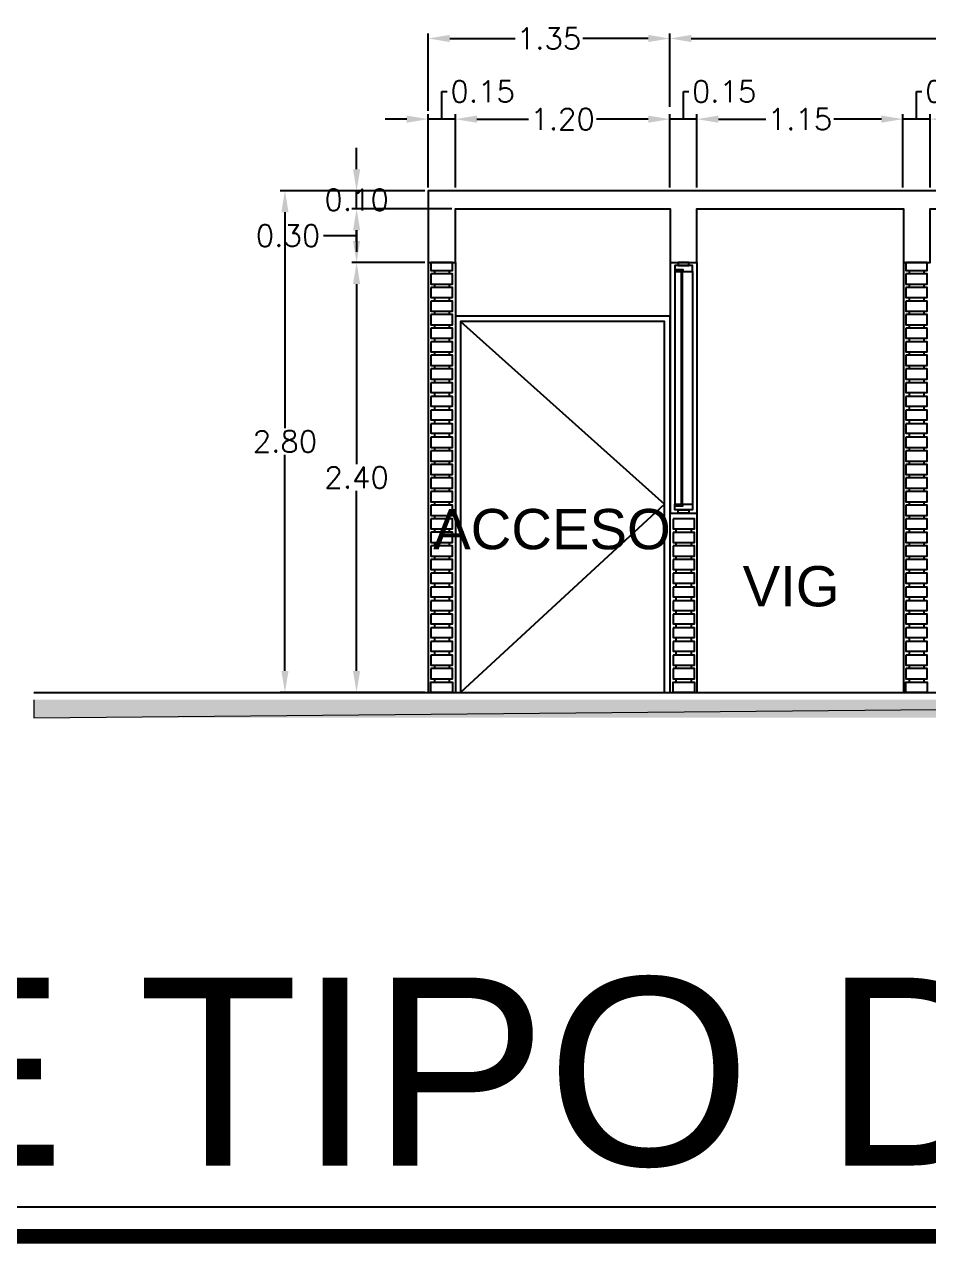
# Model space of a CAD drawing. Header units: millimetres. Extents: x -3 to 3438, y -2371 to 140.
# Drawn here: x 1189.02 to 1201.64, y -14.31 to 2.72 of the extents above; entities that cross this region are included whole.
import ezdxf

# ---------------------------------------------------------------- set-up
doc = ezdxf.new("R2010")
doc.units = ezdxf.units.MM
doc.linetypes.add('HIDDEN', pattern=[9.525, 6.35, -3.175])
doc.layers.get('0').update_dxf_attribs({"color": 3})
for name, color, linetype in [('1- 2', 223, 'Continuous'), ('1- muro 1', 8, 'Continuous'), ('1- muro de carga', 5, 'Continuous'), ('1- proy', 2, 'HIDDEN'), ('1- tex', 81, 'Continuous'), ('8', 8, 'Continuous'), ('dim-75', 2, 'Continuous'), ('proy ante', 7, 'Continuous'), ('PUERTAS', 2, 'Continuous'), ('Ventana', 140, 'Continuous')]:
    doc.layers.add(name, color=color, linetype=linetype)
doc.styles.add('ALA', font='arial.ttf')
doc.styles.add('ROMANT', font='arial.ttf', dxfattribs={"height": 22})
doc.styles.add('TEXTOS', font='romans.shx')
doc.dimstyles.new('DIM-75P', dxfattribs={"dimtxt": 0.3, "dimasz": 0.3, "dimexe": 0.0675, "dimexo": 0.0468, "dimgap": 0.0375, "dimtad": 0, "dimtih": 1, "dimtoh": 1, "dimzin": 0, "dimdsep": 46, "dimtxsty": 'TEXTOS', "dimcen": 0.3, "dimclrd": 1, "dimclre": 1, "dimclrt": 2, "dimadec": 0, "dimazin": 0, "dimtfac": 1, "dimtmove": 1, "dimatfit": 3, "dimldrblk": 'flecha', "dimfxl": 0.045, "dimtolj": 1, "dimtzin": 0, "dimlwd": -1, "dimlwe": -1, "dimarcsym": 0})

# ---------------------------------------------------------------- blocks, each defined once
blk = doc.blocks.new('*D103')
at = {"layer": 'Defpoints', "color": 0, "transparency": 16777216}
for p in [(1194.656, 0.392), (1192.656, -6.614), (1194.656, -6.614)]:
    blk.add_point(p, dxfattribs=at)
at = {"layer": 'dim-75', "color": 1, "transparency": 16777216}
for p, q in [((1194.609, 0.392), (1192.588, 0.392)), ((1192.656, 0.092), (1192.656, -2.923)), ((1192.656, -6.314), (1192.656, -3.298)), ((1194.609, -6.614), (1192.588, -6.614))]:
    blk.add_line(p, q, dxfattribs=at)
for points in [[(1192.606, 0.092), (1192.706, 0.092), (1192.656, 0.392)], [(1192.606, -6.314), (1192.706, -6.314), (1192.656, -6.614)]]:
    blk.add_solid(points, dxfattribs=at)
at = {"layer": 'dim-75', "color": 2, "transparency": 16777216, "insert": (1192.656, -3.111), "char_height": 0.3, "attachment_point": 5, "style": 'TEXTOS'}
blk.add_mtext('\\A1;2.80', dxfattribs=at)
blk = doc.blocks.new('flecha')
at = {"ltscale": 6}
for points in [[(-0.021, 0.03), (-0.106, 0.13), (-0.124, 0.055), (-0.124, 0.212)], [(-0.021, -0.03), (-0.106, -0.13), (-0.124, -0.055), (-0.124, -0.212)]]:
    blk.add_hatch(color=256, dxfattribs=at).paths.add_polyline_path(points)
for p, q in [((0.009, -0.017), (-0.137, 0.242)), ((0.009, 0.017), (-0.137, -0.242)), ((-0.127, 0.244), (-0.127, 0.025)), ((-0.127, 0.025), (-0.104, 0.122)), ((0, 0), (-0.104, 0.122)), ((0, 0), (-0.104, -0.122)), ((-0.127, -0.025), (-0.127, -0.244)), ((-0.127, -0.025), (-0.104, -0.122))]:
    blk.add_line(p, q, dxfattribs=at)
for points in [[(-0.021, 0.03), (-0.106, 0.13), (-0.124, 0.055), (-0.124, 0.212)], [(-0.021, -0.03), (-0.106, -0.13), (-0.124, -0.055), (-0.124, -0.212)]]:
    blk.add_lwpolyline(points, close=True, dxfattribs=at)
blk = doc.blocks.new('*D104')
at = {"layer": 'Defpoints', "color": 0, "transparency": 16777216}
for p in [(1193.656, -0.611), (1194.656, -0.611), (1194.656, -6.614)]:
    blk.add_point(p, dxfattribs=at)
at = {"layer": 'dim-75', "color": 1, "transparency": 16777216}
for p, q in [((1194.609, -0.611), (1193.588, -0.611)), ((1193.656, -0.911), (1193.656, -3.425)), ((1193.656, -6.314), (1193.656, -3.8)), ((1194.609, -6.614), (1193.588, -6.614))]:
    blk.add_line(p, q, dxfattribs=at)
for points in [[(1193.606, -0.911), (1193.706, -0.911), (1193.656, -0.611)], [(1193.606, -6.314), (1193.706, -6.314), (1193.656, -6.614)]]:
    blk.add_solid(points, dxfattribs=at)
at = {"layer": 'dim-75', "color": 2, "transparency": 16777216, "insert": (1193.656, -3.612), "char_height": 0.3, "attachment_point": 5, "style": 'TEXTOS'}
blk.add_mtext('\\A1;2.40', dxfattribs=at)
blk = doc.blocks.new('*D105')
at = {"layer": 'Defpoints', "color": 0, "transparency": 16777216}
for p in [(1193.656, 0.392), (1194.656, 0.392), (1195.035, 0.14)]:
    blk.add_point(p, dxfattribs=at)
at = {"layer": 'dim-75', "color": 1, "transparency": 16777216}
for p, q in [((1193.656, 0.692), (1193.656, 0.992)), ((1194.609, 0.392), (1193.588, 0.392)), ((1193.656, 0.14), (1193.656, 0.392)), ((1193.656, 0.14), (1193.656, 0.392)), ((1194.988, 0.14), (1193.588, 0.14)), ((1193.656, -0.16), (1193.656, -0.46))]:
    blk.add_line(p, q, dxfattribs=at)
for points in [[(1193.606, 0.692), (1193.706, 0.692), (1193.656, 0.392)], [(1193.606, -0.16), (1193.706, -0.16), (1193.656, 0.14)]]:
    blk.add_solid(points, dxfattribs=at)
at = {"layer": 'dim-75', "color": 2, "transparency": 16777216, "insert": (1193.656, 0.266), "char_height": 0.3, "attachment_point": 5, "style": 'TEXTOS'}
blk.add_mtext('\\A1;0.10', dxfattribs=at)
blk = doc.blocks.new('*D106')
at = {"layer": 'Defpoints', "color": 0, "transparency": 16777216}
for p in [(1193.656, 0.14), (1195.035, 0.14), (1194.656, -0.611)]:
    blk.add_point(p, dxfattribs=at)
at = {"layer": 'dim-75', "color": 1, "transparency": 16777216}
for p, q in [((1194.988, 0.14), (1193.588, 0.14)), ((1193.656, -0.311), (1193.656, -0.16)), ((1193.269, -0.236), (1193.194, -0.236)), ((1193.656, -0.236), (1193.269, -0.236)), ((1194.609, -0.611), (1193.588, -0.611))]:
    blk.add_line(p, q, dxfattribs=at)
for points in [[(1193.606, -0.16), (1193.706, -0.16), (1193.656, 0.14)], [(1193.606, -0.311), (1193.706, -0.311), (1193.656, -0.611)]]:
    blk.add_solid(points, dxfattribs=at)
at = {"layer": 'dim-75', "color": 2, "transparency": 16777216, "insert": (1192.7, -0.236), "char_height": 0.3, "attachment_point": 5, "style": 'TEXTOS'}
blk.add_mtext('\\A1;0.30', dxfattribs=at)
blk = doc.blocks.new('*D107')
at = {"layer": 'Defpoints', "color": 0, "transparency": 16777216}
for p in [(1194.656, 1.392), (1194.656, 0.392), (1195.035, 0.392)]:
    blk.add_point(p, dxfattribs=at)
at = {"layer": 'dim-75', "color": 1, "transparency": 16777216}
for p, q in [((1194.845, 1.392), (1194.845, 1.779)), ((1194.845, 1.779), (1194.92, 1.779)), ((1194.356, 1.392), (1194.056, 1.392)), ((1194.656, 0.439), (1194.656, 1.46)), ((1195.035, 1.392), (1194.656, 1.392)), ((1195.035, 1.392), (1194.656, 1.392)), ((1195.035, 0.439), (1195.035, 1.46)), ((1195.335, 1.392), (1195.635, 1.392))]:
    blk.add_line(p, q, dxfattribs=at)
for points in [[(1194.356, 1.442), (1194.356, 1.342), (1194.656, 1.392)], [(1195.335, 1.442), (1195.335, 1.342), (1195.035, 1.392)]]:
    blk.add_solid(points, dxfattribs=at)
at = {"layer": 'dim-75', "color": 2, "transparency": 16777216, "insert": (1195.415, 1.779), "char_height": 0.3, "attachment_point": 5, "style": 'TEXTOS'}
blk.add_mtext('\\A1;0.15', dxfattribs=at)
blk = doc.blocks.new('*D108')
at = {"layer": 'Defpoints', "color": 0, "transparency": 16777216}
for p in [(1198.028, 1.392), (1198.028, 0.392), (1198.408, 0.392)]:
    blk.add_point(p, dxfattribs=at)
at = {"layer": 'dim-75', "color": 1, "transparency": 16777216}
for p, q in [((1198.218, 1.392), (1198.218, 1.779)), ((1198.218, 1.779), (1198.293, 1.779)), ((1197.728, 1.392), (1197.428, 1.392)), ((1198.028, 0.439), (1198.028, 1.46)), ((1198.408, 1.392), (1198.028, 1.392)), ((1198.408, 1.392), (1198.028, 1.392)), ((1198.408, 0.439), (1198.408, 1.46)), ((1198.708, 1.392), (1199.008, 1.392))]:
    blk.add_line(p, q, dxfattribs=at)
for points in [[(1197.728, 1.442), (1197.728, 1.342), (1198.028, 1.392)], [(1198.708, 1.442), (1198.708, 1.342), (1198.408, 1.392)]]:
    blk.add_solid(points, dxfattribs=at)
at = {"layer": 'dim-75', "color": 2, "transparency": 16777216, "insert": (1198.788, 1.779), "char_height": 0.3, "attachment_point": 5, "style": 'TEXTOS'}
blk.add_mtext('\\A1;0.15', dxfattribs=at)
blk = doc.blocks.new('*D109')
at = {"layer": 'Defpoints', "color": 0, "transparency": 16777216}
for p in [(1201.283, 1.392), (1201.283, 0.392), (1201.662, 0.392)]:
    blk.add_point(p, dxfattribs=at)
at = {"layer": 'dim-75', "color": 1, "transparency": 16777216}
for p, q in [((1201.472, 1.392), (1201.472, 1.779)), ((1201.472, 1.779), (1201.547, 1.779)), ((1200.983, 1.392), (1200.683, 1.392)), ((1201.283, 0.439), (1201.283, 1.46)), ((1201.662, 1.392), (1201.283, 1.392)), ((1201.662, 1.392), (1201.283, 1.392)), ((1201.662, 0.439), (1201.662, 1.46)), ((1201.962, 1.392), (1202.262, 1.392))]:
    blk.add_line(p, q, dxfattribs=at)
for points in [[(1200.983, 1.442), (1200.983, 1.342), (1201.283, 1.392)], [(1201.962, 1.442), (1201.962, 1.342), (1201.662, 1.392)]]:
    blk.add_solid(points, dxfattribs=at)
at = {"layer": 'dim-75', "color": 2, "transparency": 16777216, "insert": (1202.042, 1.779), "char_height": 0.3, "attachment_point": 5, "style": 'TEXTOS'}
blk.add_mtext('\\A1;0.15', dxfattribs=at)
blk = doc.blocks.new('*D113')
at = {"layer": 'Defpoints', "color": 0, "transparency": 16777216}
for p in [(1198.028, 2.519), (1198.028, 1.519), (1213.044, 1.519)]:
    blk.add_point(p, dxfattribs=at)
at = {"layer": 'dim-75', "color": 1, "transparency": 16777216}
for p, q in [((1198.028, 1.566), (1198.028, 2.586)), ((1213.044, 1.566), (1213.044, 2.586)), ((1198.328, 2.519), (1205.049, 2.519)), ((1212.744, 2.519), (1206.024, 2.519))]:
    blk.add_line(p, q, dxfattribs=at)
for points in [[(1198.328, 2.569), (1198.328, 2.469), (1198.028, 2.519)], [(1212.744, 2.569), (1212.744, 2.469), (1213.044, 2.519)]]:
    blk.add_solid(points, dxfattribs=at)
at = {"layer": 'dim-75', "color": 2, "transparency": 16777216, "insert": (1205.536, 2.519), "char_height": 0.3, "attachment_point": 5, "style": 'TEXTOS'}
blk.add_mtext('\\A1;6.00', dxfattribs=at)
blk = doc.blocks.new('*D114')
at = {"layer": 'Defpoints', "color": 0, "transparency": 16777216}
for p in [(1198.028, 1.392), (1195.035, 0.392), (1198.028, 0.392)]:
    blk.add_point(p, dxfattribs=at)
at = {"layer": 'dim-75', "color": 1, "transparency": 16777216}
for p, q in [((1195.035, 0.439), (1195.035, 1.46)), ((1195.335, 1.392), (1196.058, 1.392)), ((1197.728, 1.392), (1197.005, 1.392)), ((1198.028, 0.439), (1198.028, 1.46))]:
    blk.add_line(p, q, dxfattribs=at)
for points in [[(1195.335, 1.442), (1195.335, 1.342), (1195.035, 1.392)], [(1197.728, 1.442), (1197.728, 1.342), (1198.028, 1.392)]]:
    blk.add_solid(points, dxfattribs=at)
at = {"layer": 'dim-75', "color": 2, "transparency": 16777216, "insert": (1196.532, 1.392), "char_height": 0.3, "attachment_point": 5, "style": 'TEXTOS'}
blk.add_mtext('\\A1;1.20', dxfattribs=at)
blk = doc.blocks.new('*D115')
at = {"layer": 'Defpoints', "color": 0, "transparency": 16777216}
for p in [(1201.283, 1.392), (1198.408, 0.392), (1201.283, 0.392)]:
    blk.add_point(p, dxfattribs=at)
at = {"layer": 'dim-75', "color": 1, "transparency": 16777216}
for p, q in [((1198.408, 0.439), (1198.408, 1.46)), ((1198.708, 1.392), (1199.372, 1.392)), ((1200.983, 1.392), (1200.318, 1.392)), ((1201.283, 0.439), (1201.283, 1.46))]:
    blk.add_line(p, q, dxfattribs=at)
for points in [[(1198.708, 1.442), (1198.708, 1.342), (1198.408, 1.392)], [(1200.983, 1.442), (1200.983, 1.342), (1201.283, 1.392)]]:
    blk.add_solid(points, dxfattribs=at)
at = {"layer": 'dim-75', "color": 2, "transparency": 16777216, "insert": (1199.845, 1.392), "char_height": 0.3, "attachment_point": 5, "style": 'TEXTOS'}
blk.add_mtext('\\A1;1.15', dxfattribs=at)
blk = doc.blocks.new('*D119')
at = {"layer": 'Defpoints', "color": 0, "transparency": 16777216}
for p in [(1194.656, 2.519), (1194.656, 1.46), (1198.028, 1.519)]:
    blk.add_point(p, dxfattribs=at)
at = {"layer": 'dim-75', "color": 1, "transparency": 16777216}
for p, q in [((1194.656, 1.507), (1194.656, 2.586)), ((1198.028, 1.566), (1198.028, 2.586)), ((1194.956, 2.519), (1195.869, 2.519)), ((1197.728, 2.519), (1196.815, 2.519))]:
    blk.add_line(p, q, dxfattribs=at)
for points in [[(1194.956, 2.569), (1194.956, 2.469), (1194.656, 2.519)], [(1197.728, 2.569), (1197.728, 2.469), (1198.028, 2.519)]]:
    blk.add_solid(points, dxfattribs=at)
at = {"layer": 'dim-75', "color": 2, "transparency": 16777216, "insert": (1196.342, 2.519), "char_height": 0.3, "attachment_point": 5, "style": 'TEXTOS'}
blk.add_mtext('\\A1;1.35', dxfattribs=at)

msp = doc.modelspace()

# ---------------------------------------------------------------- hatches: boundary and pattern name
at = {"layer": 'proy ante', "true_color": 0xffffff}
for points in [[(1189.15, -6.717), (1189.15, -6.969), (1216.385, -6.717)], [(1189.15, -6.969), (1216.385, -6.717), (1216.385, -6.969)]]:
    msp.add_hatch(color=7, dxfattribs=at).paths.add_polyline_path(points)

# ---------------------------------------------------------------- linework, layer by layer
at = {"layer": '1- 2', "lineweight": 25}
for points in [[(1194.695, -0.611), (1194.695, -0.721), (1194.995, -0.721), (1194.995, -0.611), (1194.695, -0.611)], [(1201.322, -0.611), (1201.322, -0.721), (1201.622, -0.721), (1201.622, -0.611), (1201.322, -0.611)], [(1194.695, -0.769), (1194.695, -0.911), (1194.995, -0.911), (1194.995, -0.769), (1194.695, -0.769)], [(1194.742, -0.721), (1194.742, -0.769)], [(1194.948, -0.721), (1194.948, -0.769)], [(1201.322, -0.769), (1201.322, -0.911), (1201.622, -0.911), (1201.622, -0.769), (1201.322, -0.769)], [(1201.37, -0.721), (1201.37, -0.769)], [(1201.575, -0.721), (1201.575, -0.769)], [(1194.695, -0.958), (1194.695, -1.1), (1194.995, -1.1), (1194.995, -0.958), (1194.695, -0.958)], [(1194.742, -0.911), (1194.742, -0.958)], [(1194.948, -0.911), (1194.948, -0.958)], [(1201.322, -0.958), (1201.322, -1.1), (1201.622, -1.1), (1201.622, -0.958), (1201.322, -0.958)], [(1201.37, -0.911), (1201.37, -0.958)], [(1201.575, -0.911), (1201.575, -0.958)], [(1194.695, -1.148), (1194.695, -1.29), (1194.995, -1.29), (1194.995, -1.148), (1194.695, -1.148)], [(1194.742, -1.1), (1194.742, -1.148)], [(1194.948, -1.1), (1194.948, -1.148)], [(1201.322, -1.148), (1201.322, -1.29), (1201.622, -1.29), (1201.622, -1.148), (1201.322, -1.148)], [(1201.37, -1.1), (1201.37, -1.148)], [(1201.575, -1.1), (1201.575, -1.148)], [(1194.695, -1.337), (1194.695, -1.48), (1194.995, -1.48), (1194.995, -1.337), (1194.695, -1.337)], [(1194.742, -1.29), (1194.742, -1.337)], [(1194.948, -1.29), (1194.948, -1.337)], [(1201.322, -1.337), (1201.322, -1.48), (1201.622, -1.48), (1201.622, -1.337), (1201.322, -1.337)], [(1201.37, -1.29), (1201.37, -1.337)], [(1201.575, -1.29), (1201.575, -1.337)], [(1194.695, -1.527), (1194.695, -1.669), (1194.995, -1.669), (1194.995, -1.527), (1194.695, -1.527)], [(1194.742, -1.48), (1194.742, -1.527)], [(1194.948, -1.48), (1194.948, -1.527)], [(1201.322, -1.527), (1201.322, -1.669), (1201.622, -1.669), (1201.622, -1.527), (1201.322, -1.527)], [(1201.37, -1.48), (1201.37, -1.527)], [(1201.575, -1.48), (1201.575, -1.527)], [(1194.742, -1.669), (1194.742, -1.717)], [(1194.948, -1.669), (1194.948, -1.717)], [(1201.37, -1.669), (1201.37, -1.717)], [(1201.575, -1.669), (1201.575, -1.717)], [(1194.695, -1.717), (1194.695, -1.859), (1194.995, -1.859), (1194.995, -1.717), (1194.695, -1.717)], [(1194.742, -1.859), (1194.742, -1.906)], [(1194.948, -1.859), (1194.948, -1.906)], [(1201.322, -1.717), (1201.322, -1.859), (1201.622, -1.859), (1201.622, -1.717), (1201.322, -1.717)], [(1201.37, -1.859), (1201.37, -1.906)], [(1201.575, -1.859), (1201.575, -1.906)], [(1194.695, -1.906), (1194.695, -2.048), (1194.995, -2.048), (1194.995, -1.906), (1194.695, -1.906)], [(1201.322, -1.906), (1201.322, -2.048), (1201.622, -2.048), (1201.622, -1.906), (1201.322, -1.906)], [(1194.695, -2.096), (1194.695, -2.238), (1194.995, -2.238), (1194.995, -2.096), (1194.695, -2.096)], [(1194.742, -2.048), (1194.742, -2.096)], [(1194.948, -2.048), (1194.948, -2.096)], [(1201.322, -2.096), (1201.322, -2.238), (1201.622, -2.238), (1201.622, -2.096), (1201.322, -2.096)], [(1201.37, -2.048), (1201.37, -2.096)], [(1201.575, -2.048), (1201.575, -2.096)], [(1194.695, -2.293), (1194.695, -2.427), (1194.995, -2.427), (1194.995, -2.293), (1194.695, -2.293)], [(1194.742, -2.238), (1194.742, -2.293)], [(1194.948, -2.238), (1194.948, -2.293)], [(1201.322, -2.293), (1201.322, -2.427), (1201.622, -2.427), (1201.622, -2.293), (1201.322, -2.293)], [(1201.37, -2.238), (1201.37, -2.293)], [(1201.575, -2.238), (1201.575, -2.293)], [(1194.695, -2.483), (1194.695, -2.617), (1194.995, -2.617), (1194.995, -2.483), (1194.695, -2.483)], [(1194.742, -2.427), (1194.742, -2.483)], [(1194.948, -2.427), (1194.948, -2.483)], [(1201.322, -2.483), (1201.322, -2.617), (1201.622, -2.617), (1201.622, -2.483), (1201.322, -2.483)], [(1201.37, -2.427), (1201.37, -2.483)], [(1201.575, -2.427), (1201.575, -2.483)], [(1194.695, -2.672), (1194.695, -2.807), (1194.995, -2.807), (1194.995, -2.672), (1194.695, -2.672)], [(1194.742, -2.617), (1194.742, -2.672)], [(1194.948, -2.617), (1194.948, -2.672)], [(1201.322, -2.672), (1201.322, -2.807), (1201.622, -2.807), (1201.622, -2.672), (1201.322, -2.672)], [(1201.37, -2.617), (1201.37, -2.672)], [(1201.575, -2.617), (1201.575, -2.672)], [(1194.695, -2.862), (1194.695, -2.996), (1194.995, -2.996), (1194.995, -2.862), (1194.695, -2.862)], [(1194.742, -2.807), (1194.742, -2.862)], [(1194.948, -2.807), (1194.948, -2.862)], [(1201.322, -2.862), (1201.322, -2.996), (1201.622, -2.996), (1201.622, -2.862), (1201.322, -2.862)], [(1201.37, -2.807), (1201.37, -2.862)], [(1201.575, -2.807), (1201.575, -2.862)], [(1194.695, -3.051), (1194.695, -3.194), (1194.995, -3.194), (1194.995, -3.051), (1194.695, -3.051)], [(1194.742, -2.996), (1194.742, -3.051)], [(1194.948, -2.996), (1194.948, -3.051)], [(1201.322, -3.052), (1201.322, -3.194), (1201.622, -3.194), (1201.622, -3.052), (1201.322, -3.052)], [(1201.37, -2.996), (1201.37, -3.052)], [(1201.575, -2.996), (1201.575, -3.052)], [(1194.742, -3.194), (1194.742, -3.241)], [(1194.948, -3.194), (1194.948, -3.241)], [(1201.37, -3.194), (1201.37, -3.241)], [(1201.575, -3.194), (1201.575, -3.241)], [(1194.695, -3.241), (1194.695, -3.383), (1194.995, -3.383), (1194.995, -3.241), (1194.695, -3.241)], [(1194.742, -3.383), (1194.742, -3.431)], [(1194.948, -3.383), (1194.948, -3.431)], [(1201.322, -3.241), (1201.322, -3.383), (1201.622, -3.383), (1201.622, -3.241), (1201.322, -3.241)], [(1201.37, -3.383), (1201.37, -3.431)], [(1201.575, -3.383), (1201.575, -3.431)], [(1194.695, -3.431), (1194.695, -3.573), (1194.995, -3.573), (1194.995, -3.431), (1194.695, -3.431)], [(1194.742, -3.573), (1194.742, -3.62)], [(1194.948, -3.573), (1194.948, -3.62)], [(1201.322, -3.431), (1201.322, -3.573), (1201.622, -3.573), (1201.622, -3.431), (1201.322, -3.431)], [(1201.37, -3.573), (1201.37, -3.62)], [(1201.575, -3.573), (1201.575, -3.62)], [(1194.695, -3.62), (1194.695, -3.762), (1194.995, -3.762), (1194.995, -3.62), (1194.695, -3.62)], [(1201.322, -3.62), (1201.322, -3.762), (1201.622, -3.762), (1201.622, -3.62), (1201.322, -3.62)], [(1194.695, -3.81), (1194.695, -3.952), (1194.995, -3.952), (1194.995, -3.81), (1194.695, -3.81)], [(1194.742, -3.762), (1194.742, -3.81)], [(1194.948, -3.762), (1194.948, -3.81)], [(1201.322, -3.81), (1201.322, -3.952), (1201.622, -3.952), (1201.622, -3.81), (1201.322, -3.81)], [(1201.37, -3.762), (1201.37, -3.81)], [(1201.575, -3.762), (1201.575, -3.81)], [(1194.695, -3.999), (1194.695, -4.142), (1194.995, -4.142), (1194.995, -3.999), (1194.695, -3.999)], [(1194.742, -3.952), (1194.742, -3.999)], [(1194.948, -3.952), (1194.948, -3.999)], [(1201.322, -3.999), (1201.322, -4.142), (1201.622, -4.142), (1201.622, -3.999), (1201.322, -3.999)], [(1201.37, -3.952), (1201.37, -3.999)], [(1201.575, -3.952), (1201.575, -3.999)], [(1194.695, -4.189), (1194.695, -4.331), (1194.995, -4.331), (1194.995, -4.189), (1194.695, -4.189)], [(1194.742, -4.142), (1194.742, -4.189)], [(1194.948, -4.142), (1194.948, -4.189)], [(1198.036, -6.614), (1198.036, -4.11), (1198.408, -4.11), (1198.408, -6.614)], [(1198.036, -4.11), (1198.408, -4.11)], [(1198.076, -4.189), (1198.076, -4.331), (1198.376, -4.331), (1198.376, -4.189), (1198.076, -4.189)], [(1201.322, -4.189), (1201.322, -4.331), (1201.622, -4.331), (1201.622, -4.189), (1201.322, -4.189)], [(1201.37, -4.142), (1201.37, -4.189)], [(1201.575, -4.142), (1201.575, -4.189)], [(1194.695, -4.378), (1194.695, -4.521), (1194.995, -4.521), (1194.995, -4.378), (1194.695, -4.378)], [(1194.742, -4.331), (1194.742, -4.378)], [(1194.948, -4.331), (1194.948, -4.378)], [(1198.076, -4.379), (1198.076, -4.521), (1198.376, -4.521), (1198.376, -4.379), (1198.076, -4.379)], [(1198.115, -4.331), (1198.115, -4.379)], [(1198.329, -4.331), (1198.329, -4.379)], [(1201.322, -4.379), (1201.322, -4.521), (1201.622, -4.521), (1201.622, -4.379), (1201.322, -4.379)], [(1201.37, -4.331), (1201.37, -4.379)], [(1201.575, -4.331), (1201.575, -4.379)], [(1194.695, -4.568), (1194.695, -4.71), (1194.995, -4.71), (1194.995, -4.568), (1194.695, -4.568)], [(1194.742, -4.521), (1194.742, -4.568)], [(1194.948, -4.521), (1194.948, -4.568)], [(1198.076, -4.568), (1198.076, -4.71), (1198.376, -4.71), (1198.376, -4.568), (1198.076, -4.568)], [(1198.115, -4.521), (1198.115, -4.568)], [(1198.329, -4.521), (1198.329, -4.568)], [(1201.322, -4.568), (1201.322, -4.71), (1201.622, -4.71), (1201.622, -4.568), (1201.322, -4.568)], [(1201.37, -4.521), (1201.37, -4.568)], [(1201.575, -4.521), (1201.575, -4.568)], [(1194.695, -4.758), (1194.695, -4.9), (1194.995, -4.9), (1194.995, -4.758), (1194.695, -4.758)], [(1194.742, -4.71), (1194.742, -4.758)], [(1194.948, -4.71), (1194.948, -4.758)], [(1198.076, -4.758), (1198.076, -4.9), (1198.376, -4.9), (1198.376, -4.758), (1198.076, -4.758)], [(1198.115, -4.71), (1198.115, -4.758)], [(1198.329, -4.71), (1198.329, -4.758)], [(1201.322, -4.758), (1201.322, -4.9), (1201.622, -4.9), (1201.622, -4.758), (1201.322, -4.758)], [(1201.37, -4.71), (1201.37, -4.758)], [(1201.575, -4.71), (1201.575, -4.758)], [(1194.742, -4.9), (1194.742, -4.947)], [(1194.948, -4.9), (1194.948, -4.947)], [(1198.115, -4.9), (1198.115, -4.947)], [(1198.329, -4.9), (1198.329, -4.947)], [(1201.37, -4.9), (1201.37, -4.947)], [(1201.575, -4.9), (1201.575, -4.947)], [(1194.695, -4.947), (1194.695, -5.089), (1194.995, -5.089), (1194.995, -4.947), (1194.695, -4.947)], [(1194.742, -5.089), (1194.742, -5.145)], [(1194.948, -5.089), (1194.948, -5.145)], [(1198.076, -4.947), (1198.076, -5.089), (1198.376, -5.089), (1198.376, -4.947), (1198.076, -4.947)], [(1198.115, -5.089), (1198.115, -5.145)], [(1198.329, -5.089), (1198.329, -5.145)], [(1201.322, -4.947), (1201.322, -5.089), (1201.622, -5.089), (1201.622, -4.947), (1201.322, -4.947)], [(1201.37, -5.089), (1201.37, -5.145)], [(1201.575, -5.089), (1201.575, -5.145)], [(1194.695, -5.145), (1194.695, -5.279), (1194.995, -5.279), (1194.995, -5.145), (1194.695, -5.145)], [(1194.742, -5.279), (1194.742, -5.334)], [(1194.948, -5.279), (1194.948, -5.334)], [(1198.076, -5.145), (1198.076, -5.279), (1198.376, -5.279), (1198.376, -5.145), (1198.076, -5.145)], [(1201.322, -5.145), (1201.322, -5.279), (1201.622, -5.279), (1201.622, -5.145), (1201.322, -5.145)], [(1201.37, -5.279), (1201.37, -5.334)], [(1201.575, -5.279), (1201.575, -5.334)], [(1194.695, -5.334), (1194.695, -5.469), (1194.995, -5.469), (1194.995, -5.334), (1194.695, -5.334)], [(1198.076, -5.334), (1198.076, -5.469), (1198.376, -5.469), (1198.376, -5.334), (1198.076, -5.334)], [(1198.115, -5.279), (1198.115, -5.334)], [(1198.329, -5.279), (1198.329, -5.334)], [(1201.322, -5.334), (1201.322, -5.469), (1201.622, -5.469), (1201.622, -5.334), (1201.322, -5.334)], [(1194.695, -5.524), (1194.695, -5.658), (1194.995, -5.658), (1194.995, -5.524), (1194.695, -5.524)], [(1194.742, -5.469), (1194.742, -5.524)], [(1194.948, -5.469), (1194.948, -5.524)], [(1198.076, -5.524), (1198.076, -5.658), (1198.376, -5.658), (1198.376, -5.524), (1198.076, -5.524)], [(1198.115, -5.469), (1198.115, -5.524)], [(1198.329, -5.469), (1198.329, -5.524)], [(1201.322, -5.524), (1201.322, -5.658), (1201.622, -5.658), (1201.622, -5.524), (1201.322, -5.524)], [(1201.37, -5.469), (1201.37, -5.524)], [(1201.575, -5.469), (1201.575, -5.524)], [(1194.695, -5.713), (1194.695, -5.848), (1194.995, -5.848), (1194.995, -5.713), (1194.695, -5.713)], [(1194.742, -5.658), (1194.742, -5.713)], [(1194.948, -5.658), (1194.948, -5.713)], [(1198.076, -5.713), (1198.076, -5.848), (1198.376, -5.848), (1198.376, -5.713), (1198.076, -5.713)], [(1198.115, -5.658), (1198.115, -5.713)], [(1198.329, -5.658), (1198.329, -5.713)], [(1201.322, -5.713), (1201.322, -5.848), (1201.622, -5.848), (1201.622, -5.713), (1201.322, -5.713)], [(1201.37, -5.658), (1201.37, -5.713)], [(1201.575, -5.658), (1201.575, -5.713)], [(1194.695, -5.903), (1194.695, -6.037), (1194.995, -6.037), (1194.995, -5.903), (1194.695, -5.903)], [(1194.742, -5.848), (1194.742, -5.903)], [(1194.948, -5.848), (1194.948, -5.903)], [(1198.076, -5.903), (1198.076, -6.037), (1198.376, -6.037), (1198.376, -5.903), (1198.076, -5.903)], [(1198.115, -5.848), (1198.115, -5.903)], [(1198.329, -5.848), (1198.329, -5.903)], [(1201.322, -5.903), (1201.322, -6.037), (1201.622, -6.037), (1201.622, -5.903), (1201.322, -5.903)], [(1201.37, -5.848), (1201.37, -5.903)], [(1201.575, -5.848), (1201.575, -5.903)], [(1194.695, -6.093), (1194.695, -6.235), (1194.995, -6.235), (1194.995, -6.093), (1194.695, -6.093)], [(1194.742, -6.037), (1194.742, -6.093)], [(1194.948, -6.037), (1194.948, -6.093)], [(1198.076, -6.093), (1198.076, -6.235), (1198.376, -6.235), (1198.376, -6.093), (1198.076, -6.093)], [(1198.115, -6.037), (1198.115, -6.093)], [(1198.329, -6.037), (1198.329, -6.093)], [(1201.322, -6.093), (1201.322, -6.235), (1201.622, -6.235), (1201.622, -6.093), (1201.322, -6.093)], [(1201.37, -6.037), (1201.37, -6.093)], [(1201.575, -6.037), (1201.575, -6.093)], [(1194.695, -6.282), (1194.695, -6.424), (1194.995, -6.424), (1194.995, -6.282), (1194.695, -6.282)], [(1194.742, -6.235), (1194.742, -6.282)], [(1194.948, -6.235), (1194.948, -6.282)], [(1198.076, -6.282), (1198.076, -6.424), (1198.376, -6.424), (1198.376, -6.282), (1198.076, -6.282)], [(1198.115, -6.235), (1198.115, -6.282)], [(1198.329, -6.235), (1198.329, -6.282)], [(1201.322, -6.282), (1201.322, -6.424), (1201.622, -6.424), (1201.622, -6.282), (1201.322, -6.282)], [(1201.37, -6.235), (1201.37, -6.282)], [(1201.575, -6.235), (1201.575, -6.282)], [(1194.742, -6.424), (1194.742, -6.472)], [(1194.948, -6.424), (1194.948, -6.472)], [(1198.115, -6.424), (1198.115, -6.472)], [(1198.329, -6.424), (1198.329, -6.472)], [(1201.37, -6.424), (1201.37, -6.472)], [(1201.575, -6.424), (1201.575, -6.472)], [(1194.695, -6.614), (1194.695, -6.472), (1194.995, -6.472), (1194.995, -6.614), (1194.695, -6.614)], [(1198.076, -6.614), (1198.076, -6.472), (1198.376, -6.472), (1198.376, -6.614), (1198.076, -6.614)], [(1201.322, -6.614), (1201.322, -6.472), (1201.622, -6.472), (1201.622, -6.614), (1201.322, -6.614)]]:
    msp.add_lwpolyline(points, dxfattribs=at)
at = {"layer": '1- muro 1', "lineweight": 25}
for points in [[(1194.656, -0.611), (1194.656, -6.614)], [(1195.035, -0.611), (1195.035, -6.614)], [(1198.036, -0.611), (1198.408, -0.611)], [(1198.036, -0.611), (1198.036, -4.11)], [(1198.408, -0.611), (1198.408, -4.11)], [(1201.291, -0.611), (1201.291, -6.614)]]:
    msp.add_lwpolyline(points, dxfattribs=at)
at = {"layer": '1- muro de carga', "lineweight": 25}
msp.add_lwpolyline([(1213.044, 0.392), (1194.656, 0.392), (1194.656, -0.611), (1195.035, -0.611), (1195.035, 0.14), (1198.036, 0.14), (1198.036, -0.611), (1198.408, -0.611), (1198.408, 0.14), (1201.291, 0.14), (1201.291, -0.611), (1201.662, -0.611), (1201.662, 0.14), (1203.913, 0.14), (1203.913, -0.611), (1204.284, -0.611), (1204.284, 0.14), (1208.218, 0.14)], dxfattribs=at)
at = {"layer": '1- proy'}
for p, q in [((1195.106, -1.432), (1197.957, -3.984)), ((1197.957, -3.984), (1195.106, -6.614))]:
    msp.add_line(p, q, dxfattribs=at)
at = {"layer": '8'}
msp.add_line((1175.41, -13.8), (1227.16, -13.8), dxfattribs=at)
at = {"layer": '8', "const_width": 0.206}
msp.add_lwpolyline([(1175.41, -14.211), (1227.16, -14.211)], dxfattribs=at)
at = {"layer": 'proy ante', "color": 7, "lineweight": 25, "true_color": 0xffffff}
for points in [[(1189.15, -6.614), (1216.393, -6.614)], [(1194.387, -6.614), (1193.51, -6.614)]]:
    msp.add_lwpolyline(points, dxfattribs=at)
at = {"layer": 'proy ante', "lineweight": 0}
for points in [[(1189.15, -6.717), (1189.15, -6.969), (1216.385, -6.717)], [(1189.15, -6.969), (1216.385, -6.717), (1216.385, -6.969)]]:
    msp.add_lwpolyline(points, dxfattribs=at)
at = {"layer": 'PUERTAS', "lineweight": 25}
for points in [[(1198.036, -6.614), (1198.036, -1.361), (1195.035, -1.361), (1195.035, -6.614), (1198.036, -6.614)], [(1197.957, -6.614), (1197.957, -1.432), (1195.106, -1.432), (1195.106, -6.614)]]:
    msp.add_lwpolyline(points, dxfattribs=at)
at = {"layer": 'Ventana', "lineweight": 25}
for points in [[(1198.1, -0.706), (1198.21, -0.706), (1198.21, -0.737), (1198.344, -0.737), (1198.344, -0.65), (1198.1, -0.65), (1198.1, -0.706)], [(1198.147, -0.611), (1198.147, -0.65), (1198.297, -0.65), (1198.297, -0.611), (1198.147, -0.611)], [(1198.147, -0.65), (1198.147, -0.65)], [(1198.1, -0.713), (1198.1, -0.737), (1198.194, -0.737), (1198.194, -0.713), (1198.1, -0.713)], [(1198.1, -0.737), (1198.1, -0.737)], [(1198.1, -0.737), (1198.1, -3.984)], [(1198.194, -4.007), (1198.194, -0.713)], [(1198.194, -0.713), (1198.202, -0.713)], [(1198.202, -0.713), (1198.202, -4.007)], [(1198.344, -0.737), (1198.344, -3.984)], [(1198.1, -4.007), (1198.1, -3.984), (1198.194, -3.984), (1198.194, -4.007), (1198.1, -4.007)], [(1198.1, -3.984), (1198.1, -3.984)], [(1198.1, -4.007), (1198.21, -4.007), (1198.21, -3.984), (1198.344, -3.984), (1198.344, -4.063), (1198.1, -4.063), (1198.1, -4.007)], [(1198.147, -4.11), (1198.147, -4.063), (1198.297, -4.063), (1198.297, -4.11), (1198.147, -4.11)], [(1198.147, -4.063), (1198.147, -4.063)], [(1198.202, -4.007), (1198.194, -4.007)]]:
    msp.add_lwpolyline(points, dxfattribs=at)

# ---------------------------------------------------------------- texts
at = {"layer": '1- tex', "style": 'ALA'}
for s, p in [('ACCESO', (1194.725, -4.615)), ('VIG', (1199.046, -5.413))]:
    msp.add_text(s, height=0.5625, dxfattribs=at).set_placement(p)
at = {"layer": '8', "color": 5, "insert": (1223.609, -13.26), "char_height": 2.625, "attachment_point": 9, "style": 'ROMANT'}
msp.add_mtext('CORTE TIPO DE OFICINAS', dxfattribs=at)

# ---------------------------------------------------------------- dimensions: what is measured, and where the dimension line sits
at = {"layer": 'dim-75'}
for base, p1, p2, text, picture, middle in [((1194.656, 2.519), (1198.028, 1.519), (1194.656, 1.46), '1.35', '*D119', (1196.342, 2.519)), ((1198.028, 2.519), (1213.044, 1.519), (1198.028, 1.519), '6.00', '*D113', (1205.536, 2.519)), ((1194.656, 1.392), (1195.035, 0.392), (1194.656, 0.392), '0.15', '*D107', (1194.958, 1.779)), ((1198.028, 1.392), (1198.408, 0.392), (1198.028, 0.392), '0.15', '*D108', (1198.331, 1.779)), ((1201.283, 1.392), (1201.662, 0.392), (1201.283, 0.392), '0.15', '*D109', (1201.585, 1.779)), ((1198.028, 1.392), (1195.035, 0.392), (1198.028, 0.392), '1.20', '*D114', (1196.532, 1.392)), ((1201.283, 1.392), (1198.408, 0.392), (1201.283, 0.392), '1.15', '*D115', (1199.845, 1.392))]:
    dim = msp.add_linear_dim(base=base, p1=p1, p2=p2, text=text, dimstyle='DIM-75P', dxfattribs=at)
    dim.commit()
    dim.dimension.update_dxf_attribs({"geometry": picture, "text_midpoint": middle})
dim = msp.add_linear_dim(base=(1193.656, 0.392), p1=(1195.035, 0.14), p2=(1194.656, 0.392), angle=90, text='0.10', dimstyle='DIM-75P', dxfattribs=at)
dim.commit()
dim.dimension.update_dxf_attribs({"geometry": '*D105', "text_midpoint": (1193.656, 0.266), "dimtype": 160})
for base, p1, p2, text, picture, middle in [((1192.656, -6.614), (1194.656, 0.392), (1194.656, -6.614), '2.80', '*D103', (1192.656, -3.111)), ((1193.656, 0.14), (1194.656, -0.611), (1195.035, 0.14), '0.30', '*D106', (1193.157, -0.236)), ((1193.656, -0.611), (1194.656, -6.614), (1194.656, -0.611), '2.40', '*D104', (1193.656, -3.612))]:
    dim = msp.add_linear_dim(base=base, p1=p1, p2=p2, angle=90, text=text, dimstyle='DIM-75P', dxfattribs=at)
    dim.commit()
    dim.dimension.update_dxf_attribs({"geometry": picture, "text_midpoint": middle})

doc.saveas('drawing.dxf')
